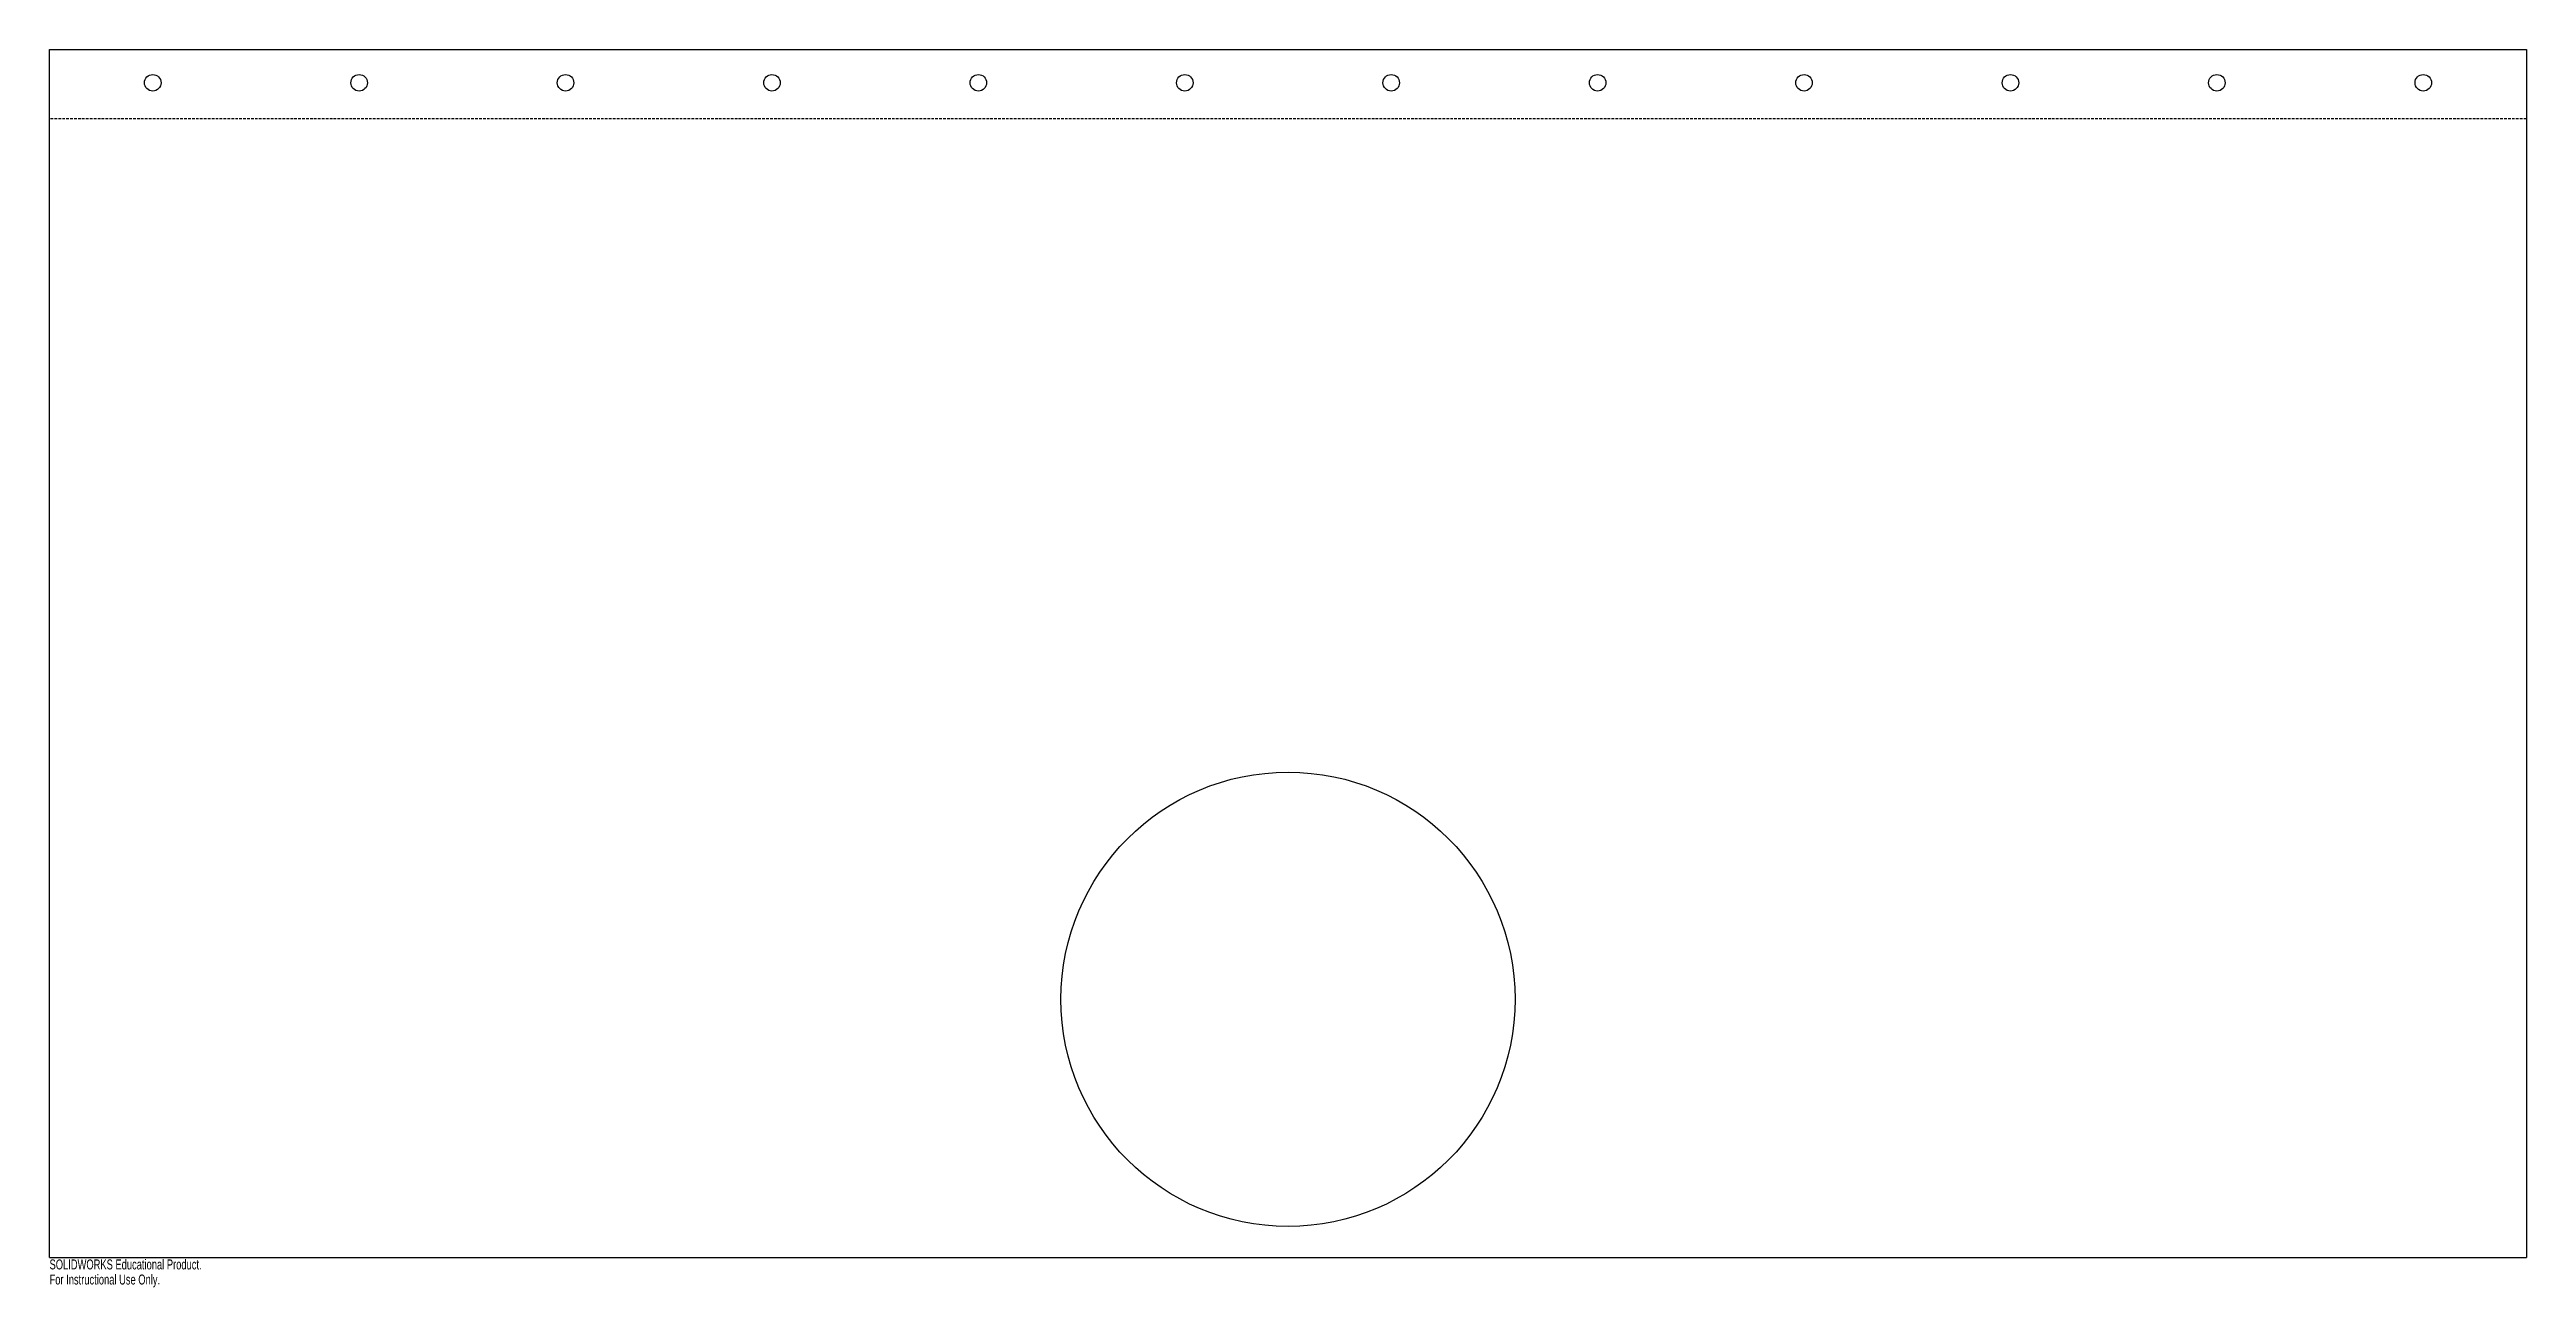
# Model space of a CAD drawing. Header units: millimetres. Extents: x -600 to 600, y -290 to 310.
import ezdxf

# ---------------------------------------------------------------- set-up
doc = ezdxf.new("R2010")
doc.units = ezdxf.units.MM
doc.linetypes.add('HIDDEN', pattern=[1.905, 1.27, -0.635])
doc.styles.add('SLDTEXTSTYLE0', font='TXT', dxfattribs={"width": 0.7})

msp = doc.modelspace()

# ---------------------------------------------------------------- linework, layer by layer
at = {"color": 7, "linetype": 'Continuous', "lineweight": 25}
for p, q in [((-600, 310), (600, 310)), ((-600, -275), (-600, 310)), ((600, 310), (600, -275)), ((-600, -275), (600, -275))]:
    msp.add_line(p, q, dxfattribs=at)
at = {"color": 7, "linetype": 'HIDDEN'}
msp.add_line((600, 276.4), (-600, 276.4), dxfattribs=at)
at = {"color": 7, "linetype": 'Continuous', "lineweight": 25}
for centre, radius in [((-550, 293.9), 4), ((-450, 293.9), 4), ((-350, 293.9), 4), ((-250, 293.9), 4), ((-150, 293.9), 4), ((-50, 293.9), 4), ((50, 293.9), 4), ((150, 293.9), 4), ((250, 293.9), 4), ((350, 293.9), 4), ((450, 293.9), 4), ((550, 293.9), 4), ((0, -150), 110)]:
    msp.add_circle(centre, radius, dxfattribs=at)

# ---------------------------------------------------------------- texts
at = {"color": 7, "linetype": 'Continuous', "char_height": 4.834, "attachment_point": 1, "style": 'SLDTEXTSTYLE0'}
for s, insert in [('SOLIDWORKS Educational Product.', (-600, -276)), ('For Instructional Use Only.', (-600, -283.3))]:
    msp.add_mtext(s, dxfattribs=dict(at, insert=insert))

doc.saveas('drawing.dxf')
